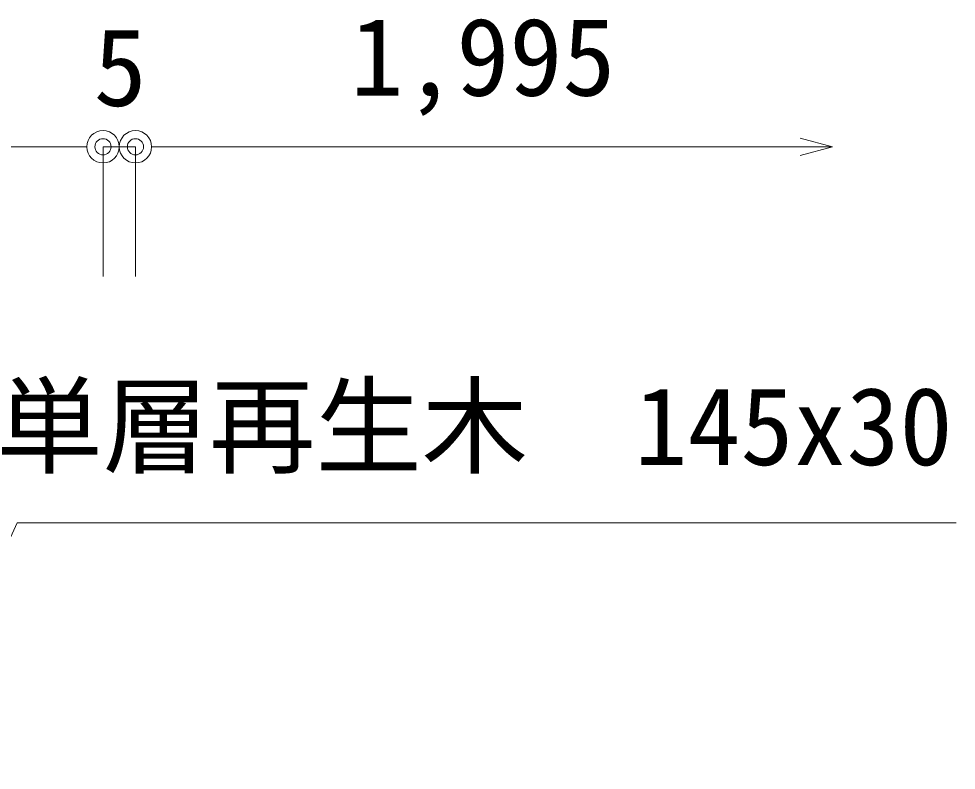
# Model space of a CAD drawing. Units: millimetres on the paper. Extents: x -401 to 401, y -279 to 279.
# Drawn here: x -272.1 to -243.18, y -36.11 to -12.92 of the extents above; entities that cross this region are included whole.
import ezdxf
from ezdxf.enums import TextEntityAlignment as Align

# ---------------------------------------------------------------- set-up
doc = ezdxf.new("R2010")
doc.units = ezdxf.units.MM
for name, color, linetype, lineweight in [('0-3_0-A11-寸法_詳細', 5, 'Continuous', 9), ('0-4_0', 7, 'Continuous', 9), ('0-6_A-B03-文字_書込_小', 7, 'Continuous', 9)]:
    doc.layers.add(name, color=color, linetype=linetype, lineweight=lineweight)
doc.styles.add('ＭＳ ゴシック', font='')
doc.styles.get('ＭＳ ゴシック').set_extended_font_data('MS Gothic')

# ---------------------------------------------------------------- blocks, each defined once
blk = doc.blocks.new('_Dot')
at = {"layer": '0-4_0'}
blk.add_line((-0.5, 0), (-1, 0), dxfattribs=at)
for radius in [0.5, 0.25]:
    blk.add_circle((0, 0), radius, dxfattribs=at)
blk = doc.blocks.new('_Open30')
at = {"layer": '0-4_0'}
blk.add_line((0, 0), (-1, 0), dxfattribs=at)
blk.add_lwpolyline([(-1, 0.2679), (0, 0), (-1, -0.2679)], dxfattribs=at)

msp = doc.modelspace()

# ---------------------------------------------------------------- linework, layer by layer
at = {"layer": '0-3_0-A11-寸法_詳細'}
for p, q in [((-270.501, -16.869), (-297.501, -16.869)), ((-270.501, -16.869), (-271.501, -16.869)), ((-269.501, -20.869), (-269.501, -16.869)), ((-269.501, -20.869), (-269.501, -16.869)), ((-268.501, -16.869), (-269.501, -16.869)), ((-268.501, -20.869), (-268.501, -16.869)), ((-268.501, -20.869), (-268.501, -16.869)), ((-267.501, -16.869), (-266.501, -16.869)), ((-247.993, -16.869), (-267.501, -16.869))]:
    msp.add_line(p, q, dxfattribs=at)
at = {"layer": '0-6_A-B03-文字_書込_小'}
msp.add_lwpolyline([(-275.628, -36.112), (-272.152, -28.471), (-243.178, -28.471)], dxfattribs=at)

# ---------------------------------------------------------------- block references
at = {"layer": '0-3_0-A11-寸法_詳細'}
for name, p in [('_Dot', (-269.501, -16.869)), ('_Dot', (-269.501, -16.869)), ('_Open30', (-246.993, -16.869))]:
    msp.add_blockref(name, p, dxfattribs=at)
at = {"layer": '0-3_0-A11-寸法_詳細', "rotation": 180}
msp.add_blockref('_Dot', (-268.501, -16.869), dxfattribs=at)
msp.add_blockref('_Dot', (-268.501, -16.869), dxfattribs=at)

# ---------------------------------------------------------------- texts
at = {"layer": '0-3_0-A11-寸法_詳細', "style": 'ＭＳ ゴシック'}
for s, p in [('1,995', (-261.873, -16.014)), ('5', (-269.788, -16.331))]:
    msp.add_text(s, height=2.405, dxfattribs=at).set_placement(p, align=Align.BOTTOM_LEFT)
at = {"layer": '0-6_A-B03-文字_書込_小', "style": 'ＭＳ ゴシック'}
msp.add_text('単層再生木\u3000145x30', height=2.405, dxfattribs=at).set_placement((-272.791, -27.414), align=Align.BOTTOM_LEFT)

doc.saveas('drawing.dxf')
